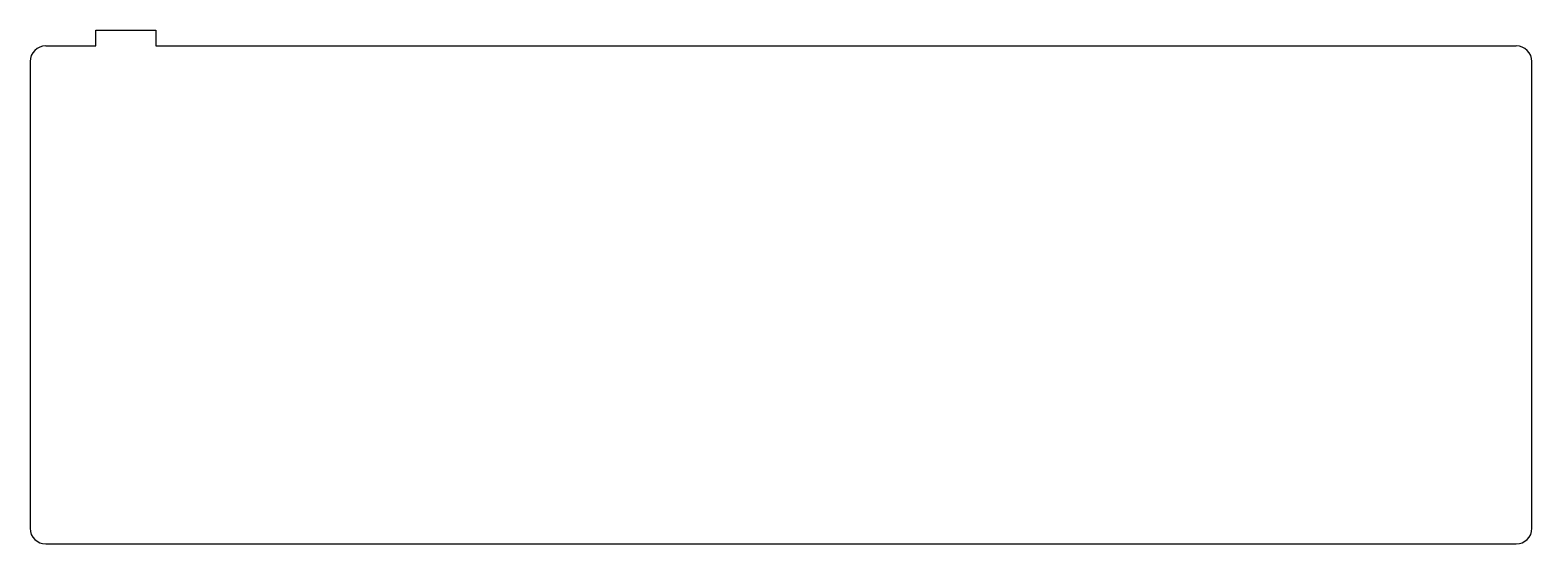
# Model space of a CAD drawing. Header units: millimetres. Extents: x 0 to 285, y 0 to 98.
import ezdxf

# ---------------------------------------------------------------- set-up
doc = ezdxf.new("R2010")
doc.units = ezdxf.units.MM
doc.header["$MEASUREMENT"] = 0

msp = doc.modelspace()

# ---------------------------------------------------------------- linework, layer by layer
for p, q in [((12.5, 94.6), (12.5, 97.6)), ((12.5, 97.6), (23.9, 97.6)), ((23.9, 97.6), (23.9, 94.6)), ((3, 94.6), (12.5, 94.6)), ((23.9, 94.6), (282, 94.6)), ((0, 91.6), (0, 3)), ((285, 3), (285, 91.6)), ((3, 0), (282, 0))]:
    msp.add_line(p, q)
for centre, start, end in [((3, 91.6), 90, 180), ((282, 91.6), 0, 90), ((3, 3), 180, 270), ((282, 3), 270, 0)]:
    msp.add_arc(centre, 3, start, end)

doc.saveas('drawing.dxf')
